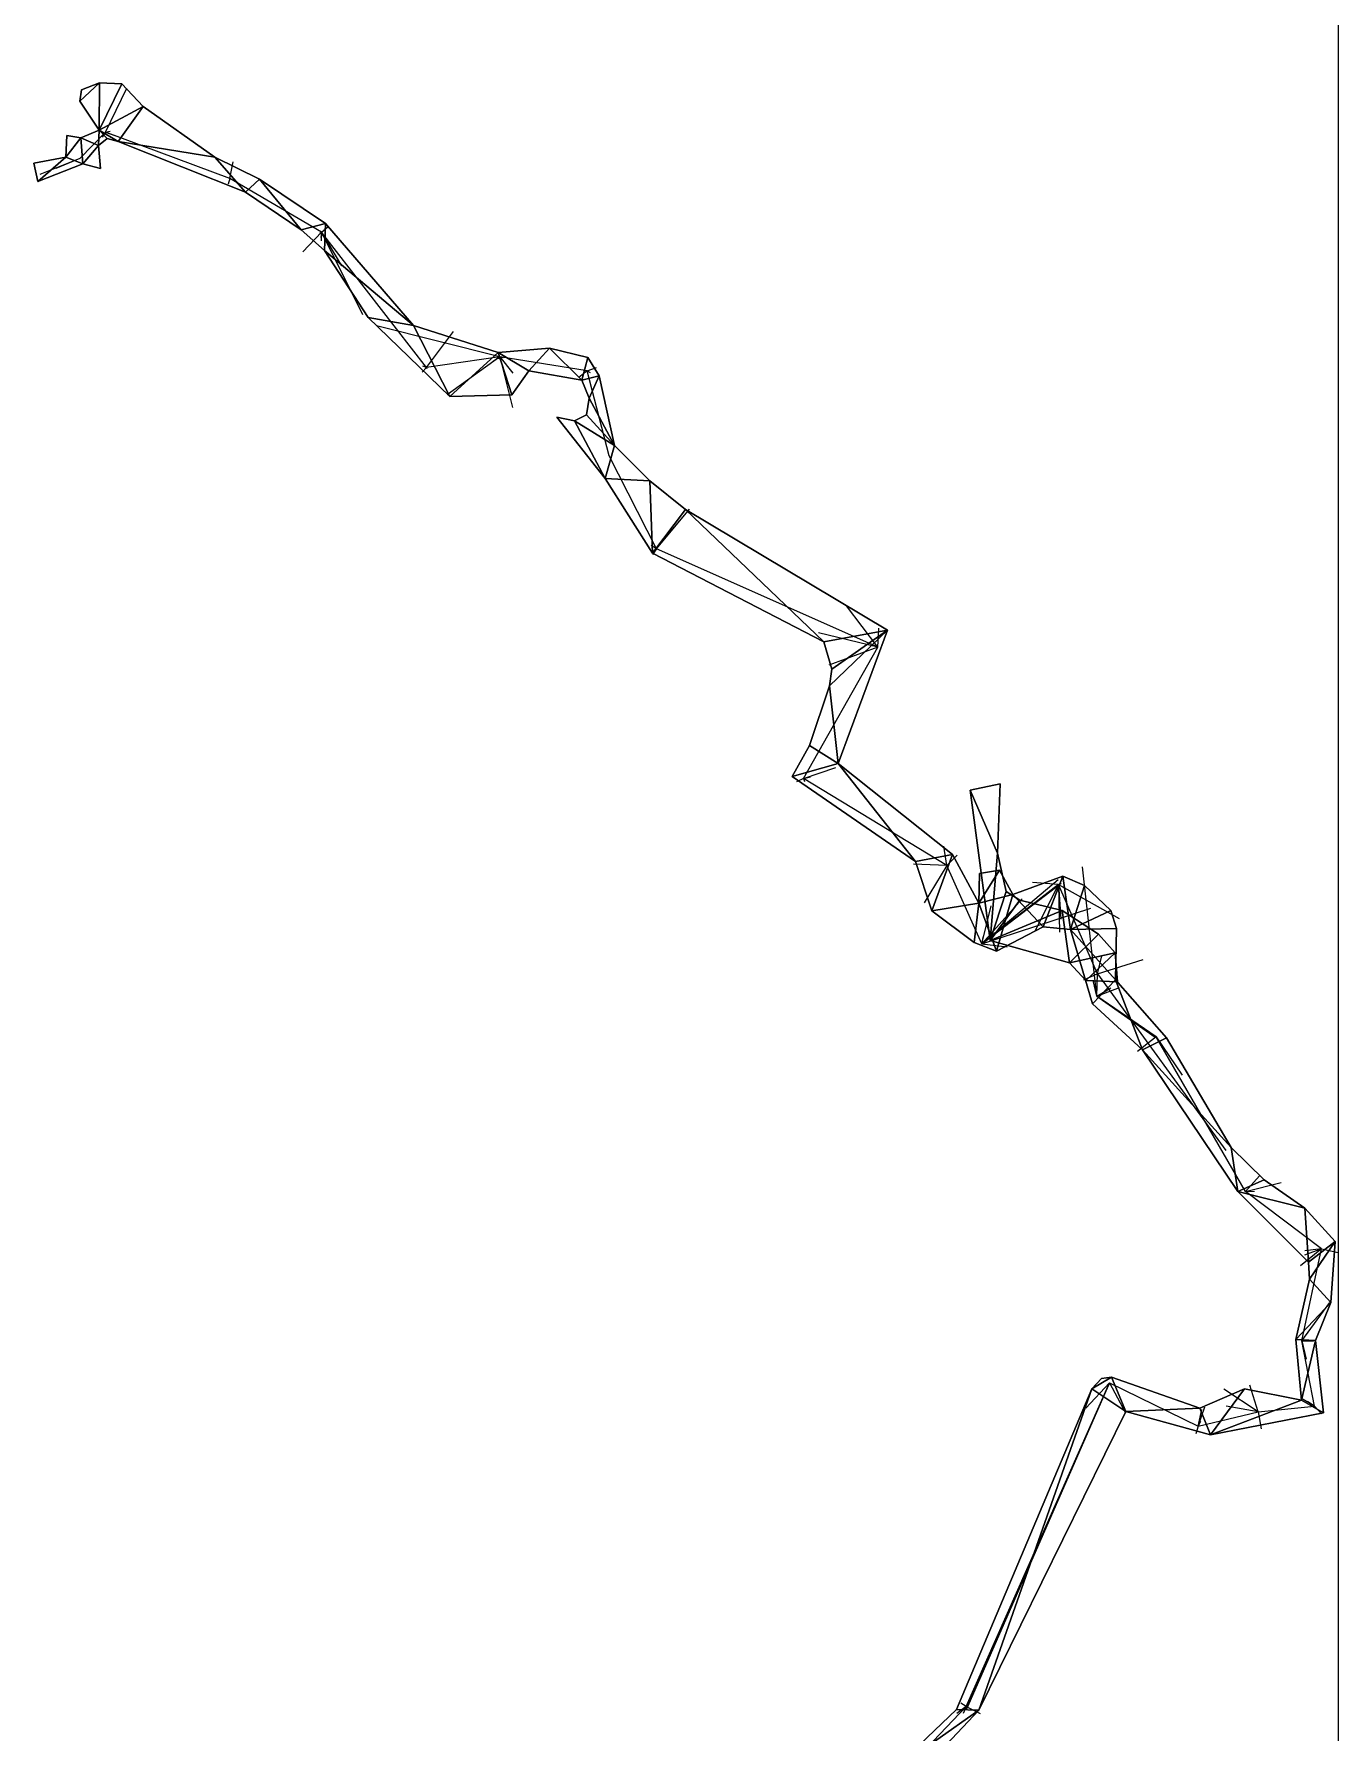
# Model space of a CAD drawing. Extents: x 271818 to 271947, y 5067178 to 5068401.
# Drawn here: x 271913.31 to 271947.29, y 5068311.54 to 5068355.76 of the extents above; entities that cross this region are included whole.
import ezdxf

# ---------------------------------------------------------------- set-up
doc = ezdxf.new("R2010")
doc.units = 0
for name, color, linetype in [('BBOX', 1, 'CONTINUOUS'), ('CENTERLINE', 4, 'CONTINUOUS'), ('WALLS', 7, 'CONTINUOUS')]:
    doc.layers.add(name, color=color, linetype=linetype)

msp = doc.modelspace()

# ---------------------------------------------------------------- linework, layer by layer
at = {"layer": 'BBOX'}
for p, q in [((271947.295, 5068401.154, 1036), (271947.295, 5067178.317, 1036)), ((271947.295, 5068401.154, 752.271), (271947.295, 5067178.317, 752.271))]:
    msp.add_line(p, q, dxfattribs=at)
at = {"layer": 'CENTERLINE'}
for p, q in [((271915.178, 5068353.204, 991.362), (271914.509, 5068352.518, 990.575)), ((271918.417, 5068352.002, 990.87), (271915.178, 5068353.204, 991.362)), ((271914.509, 5068352.518, 990.575), (271913.464, 5068352.101, 990.473)), ((271920.802, 5068350.599, 991.464), (271918.417, 5068352.002, 990.87)), ((271923.538, 5068347.077, 991.042), (271920.802, 5068350.599, 991.464)), ((271925.452, 5068347.354, 990.666), (271923.538, 5068347.077, 991.042)), ((271927.725, 5068346.992, 989.856), (271925.452, 5068347.354, 990.666)), ((271928.3, 5068344.775, 989.88), (271927.725, 5068346.992, 989.856)), ((271929.538, 5068342.35, 990.262), (271928.3, 5068344.775, 989.88)), ((271935.3, 5068339.789, 990.692), (271929.538, 5068342.35, 990.262)), ((271933.363, 5068336.373, 990.541), (271935.3, 5068339.789, 990.692)), ((271937.105, 5068334.111, 990.924), (271933.363, 5068336.373, 990.541)), ((271938.014, 5068332.065, 990.489), (271937.105, 5068334.111, 990.924)), ((271940.009, 5068333.61, 990.674), (271938.014, 5068332.065, 990.489)), ((271941.027, 5068331.284, 990.59), (271940.009, 5068333.61, 990.674)), ((271941.006, 5068330.706, 983.975), (271941.027, 5068331.284, 990.59)), ((271942.552, 5068329.649, 984.401), (271941.006, 5068330.706, 983.975)), ((271944.883, 5068325.617, 984.254), (271942.552, 5068329.649, 984.401)), ((271946.865, 5068324.12, 984.076), (271944.883, 5068325.617, 984.254)), ((271946.354, 5068321.726, 984.166), (271946.865, 5068324.12, 984.076)), ((271946.68, 5068320.024, 983.518), (271946.354, 5068321.726, 984.166)), ((271937.607, 5068312.201, 985.175), (271941.337, 5068320.633, 981.709)), ((271941.337, 5068320.633, 981.709), (271943.651, 5068319.507, 980.685)), ((271945.21, 5068319.876, 984.317), (271946.68, 5068320.024, 983.518)), ((271943.651, 5068319.507, 980.685), (271945.21, 5068319.876, 984.317)), ((271935.333, 5068309.834, 986.06), (271937.607, 5068312.201, 985.175))]:
    msp.add_line(p, q, dxfattribs=at)
at = {"layer": 'SPLAY_SHOTS'}
for p, q in [((271915.178, 5068353.204, 991.362), (271915.737, 5068354.353, 991.429)), ((271915.178, 5068353.204, 991.362), (271915.087, 5068353.072, 991.365)), ((271915.178, 5068353.204, 991.362), (271915.3, 5068353.232, 992.535)), ((271915.178, 5068353.204, 991.362), (271915.418, 5068353.117, 990.615)), ((271914.509, 5068352.518, 990.575), (271913.881, 5068352.263, 990.52)), ((271918.417, 5068352.002, 990.87), (271918.506, 5068352.431, 990.913)), ((271918.417, 5068352.002, 990.87), (271918.377, 5068351.847, 990.862)), ((271918.417, 5068352.002, 990.87), (271918.408, 5068352.028, 990.582)), ((271918.417, 5068352.002, 990.87), (271918.421, 5068351.981, 991.009)), ((271920.802, 5068350.599, 991.464), (271920.318, 5068350.085, 991.394)), ((271920.802, 5068350.599, 991.464), (271920.761, 5068350.568, 991.667)), ((271920.802, 5068350.599, 991.464), (271920.787, 5068350.461, 991.089)), ((271920.802, 5068350.599, 991.464), (271920.794, 5068350.372, 992.199)), ((271920.802, 5068350.599, 991.464), (271920.967, 5068350.744, 991.481)), ((271920.802, 5068350.599, 991.464), (271921.872, 5068348.458, 992.554)), ((271920.802, 5068350.599, 991.464), (271921.328, 5068349.728, 992.525)), ((271925.452, 5068347.354, 990.666), (271922.239, 5068348.159, 991.096)), ((271923.538, 5068347.077, 991.042), (271924.243, 5068348.011, 991.062)), ((271925.452, 5068347.354, 990.666), (271924.083, 5068346.365, 990.707)), ((271925.452, 5068347.354, 990.666), (271925.278, 5068347.236, 990.019)), ((271925.452, 5068347.354, 990.666), (271925.418, 5068347.292, 990.468)), ((271925.452, 5068347.354, 990.666), (271925.442, 5068347.382, 991.115)), ((271925.452, 5068347.354, 990.666), (271925.537, 5068347.337, 990.943)), ((271925.452, 5068347.354, 990.666), (271925.788, 5068346.929, 990.489)), ((271925.452, 5068347.354, 990.666), (271925.78, 5068346.034, 990.382)), ((271923.538, 5068347.077, 991.042), (271923.426, 5068346.954, 991.109)), ((271923.538, 5068347.077, 991.042), (271923.447, 5068347.114, 990.228)), ((271923.538, 5068347.077, 991.042), (271923.553, 5068347.054, 991.28)), ((271927.725, 5068346.992, 989.856), (271927.511, 5068346.812, 989.867)), ((271927.725, 5068346.992, 989.856), (271927.971, 5068347.078, 989.927)), ((271927.725, 5068346.992, 989.856), (271927.809, 5068346.945, 990.275)), ((271929.538, 5068342.35, 990.262), (271930.394, 5068343.389, 990.456)), ((271929.538, 5068342.35, 990.262), (271929.619, 5068342.468, 991.212)), ((271929.538, 5068342.35, 990.262), (271929.397, 5068342.438, 989.531)), ((271929.538, 5068342.35, 990.262), (271929.428, 5068342.208, 990.277)), ((271935.3, 5068339.789, 990.692), (271934.484, 5068340.871, 990.813)), ((271935.3, 5068339.789, 990.692), (271935.333, 5068340.292, 990.772)), ((271935.3, 5068339.789, 990.692), (271933.757, 5068340.17, 990.717)), ((271935.3, 5068339.789, 990.692), (271934.023, 5068339.324, 990.732)), ((271933.363, 5068336.373, 990.541), (271933.187, 5068336.288, 990.582)), ((271933.363, 5068336.373, 990.541), (271934.205, 5068336.659, 990.51)), ((271933.363, 5068336.373, 990.541), (271933.546, 5068336.418, 989.235)), ((271933.363, 5068336.373, 990.541), (271933.389, 5068336.293, 990.993)), ((271937.105, 5068334.111, 990.924), (271937.026, 5068334.612, 990.97)), ((271937.105, 5068334.111, 990.924), (271936.231, 5068334.139, 991.022)), ((271937.105, 5068334.111, 990.924), (271936.507, 5068333.133, 990.824)), ((271937.105, 5068334.111, 990.924), (271937.088, 5068334.077, 991.191)), ((271937.105, 5068334.111, 990.924), (271937.371, 5068334.373, 989.741)), ((271941.006, 5068330.706, 983.975), (271940.638, 5068334.069, 984.307)), ((271938.014, 5068332.065, 990.489), (271939.999, 5068333.745, 990.27)), ((271938.014, 5068332.065, 990.489), (271940.082, 5068333.643, 990.698)), ((271940.009, 5068333.61, 990.674), (271939.333, 5068333.662, 990.732)), ((271938.014, 5068332.065, 990.489), (271940.019, 5068333.612, 990.684)), ((271938.014, 5068332.065, 990.489), (271940.014, 5068333.602, 990.683)), ((271938.014, 5068332.065, 990.489), (271939.063, 5068333.237, 990.343)), ((271940.009, 5068333.61, 990.674), (271939.396, 5068332.395, 990.904)), ((271940.009, 5068333.61, 990.674), (271940.073, 5068332.706, 979.411)), ((271940.009, 5068333.61, 990.674), (271940.051, 5068333.57, 991.362)), ((271940.009, 5068333.61, 990.674), (271941.587, 5068332.729, 990.583)), ((271940.009, 5068333.61, 990.674), (271940.034, 5068332.367, 990.539)), ((271938.014, 5068332.065, 990.489), (271938.252, 5068333.056, 990.539)), ((271938.014, 5068332.065, 990.489), (271940.853, 5068332.996, 990.053)), ((271938.014, 5068332.065, 990.489), (271938.059, 5068332.264, 989.705)), ((271938.014, 5068332.065, 990.489), (271938.066, 5068332.057, 990.835)), ((271938.014, 5068332.065, 990.489), (271938.674, 5068331.988, 990.347)), ((271941.027, 5068331.284, 990.59), (271941.137, 5068331.756, 989.341)), ((271941.027, 5068331.284, 990.59), (271942.217, 5068331.66, 990.531)), ((271941.027, 5068331.284, 990.59), (271940.661, 5068331.122, 990.603)), ((271941.006, 5068330.706, 983.975), (271940.917, 5068331.116, 988.496)), ((271941.027, 5068331.284, 990.59), (271944.375, 5068326.683, 990.6)), ((271941.006, 5068330.706, 983.975), (271941.598, 5068330.931, 984.065)), ((271941.006, 5068330.706, 983.975), (271941.378, 5068330.918, 983.027)), ((271941.006, 5068330.706, 983.975), (271942.552, 5068329.649, 984.401)), ((271941.006, 5068330.706, 983.975), (271942.53, 5068329.64, 984.453)), ((271942.552, 5068329.649, 984.401), (271942.065, 5068329.265, 984.388)), ((271942.552, 5068329.649, 984.401), (271943.235, 5068328.645, 991.741)), ((271942.552, 5068329.649, 984.401), (271942.727, 5068329.361, 982.949)), ((271944.883, 5068325.617, 984.254), (271945.25, 5068326.022, 984.419)), ((271944.883, 5068325.617, 984.254), (271945.809, 5068325.852, 991.138)), ((271944.883, 5068325.617, 984.254), (271945.119, 5068325.628, 982.996)), ((271946.865, 5068324.12, 984.076), (271946.313, 5068323.679, 989.238)), ((271946.865, 5068324.12, 984.076), (271946.421, 5068323.962, 983.083)), ((271946.865, 5068324.12, 984.076), (271946.428, 5068324.072, 984.08)), ((271946.865, 5068324.12, 984.076), (271947.295, 5068324.025, 984.073)), ((271946.354, 5068321.726, 984.166), (271947.084, 5068322.728, 989.37)), ((271946.354, 5068321.726, 984.166), (271946.465, 5068321.25, 982.844)), ((271946.354, 5068321.726, 984.166), (271946.654, 5068321.723, 984.177)), ((271941.337, 5068320.633, 981.709), (271937.586, 5068312.153, 985.176)), ((271941.337, 5068320.633, 981.709), (271937.616, 5068312.139, 985.176)), ((271941.337, 5068320.633, 981.709), (271937.817, 5068312.638, 984.958)), ((271941.337, 5068320.633, 981.709), (271937.831, 5068312.706, 984.967)), ((271941.337, 5068320.633, 981.709), (271940.724, 5068319.971, 989.054)), ((271941.337, 5068320.633, 981.709), (271941.355, 5068320.581, 980.33)), ((271941.337, 5068320.633, 981.709), (271941.757, 5068319.856, 981.817)), ((271945.21, 5068319.876, 984.317), (271944.319, 5068320.465, 980.389)), ((271945.21, 5068319.876, 984.317), (271944.999, 5068320.573, 984.367)), ((271943.651, 5068319.507, 980.685), (271943.825, 5068320.007, 980.669)), ((271943.651, 5068319.507, 980.685), (271943.748, 5068319.943, 986.628)), ((271945.21, 5068319.876, 984.317), (271944.378, 5068320.024, 988.829)), ((271946.68, 5068320.024, 983.518), (271946.321, 5068320.237, 983.466)), ((271946.68, 5068320.024, 983.518), (271946.5, 5068320.147, 982.769)), ((271946.68, 5068320.024, 983.518), (271946.589, 5068320.08, 985.165)), ((271946.68, 5068320.024, 983.518), (271946.863, 5068319.828, 983.544)), ((271943.651, 5068319.507, 980.685), (271943.592, 5068319.306, 980.707)), ((271943.651, 5068319.507, 980.685), (271943.721, 5068319.632, 980.164)), ((271945.21, 5068319.876, 984.317), (271945.294, 5068319.436, 984.539)), ((271937.607, 5068312.201, 985.175), (271937.357, 5068312.018, 988.791)), ((271937.607, 5068312.201, 985.175), (271937.462, 5068312.289, 985.177)), ((271937.607, 5068312.201, 985.175), (271937.529, 5068312.024, 983.687)), ((271937.607, 5068312.201, 985.175), (271937.971, 5068312.021, 985.235))]:
    msp.add_line(p, q, dxfattribs=at)
at = {"layer": 'WALLS'}
for points in [[(271915.012, 5068353.26, 990.811), (271915.022, 5068354.493, 990.509), (271914.506, 5068354.011, 990.507)], [(271914.506, 5068354.011, 991.424), (271915.022, 5068354.493, 991.454), (271915.012, 5068353.26, 991.683)], [(271914.506, 5068354.011, 990.507), (271915.022, 5068354.493, 990.509), (271914.548, 5068354.306, 990.482)], [(271914.548, 5068354.306, 991.401), (271915.022, 5068354.493, 991.454), (271914.506, 5068354.011, 991.424)], [(271915.022, 5068354.493, 991.454), (271915.022, 5068354.493, 990.509), (271914.548, 5068354.306, 991.401)], [(271914.548, 5068354.306, 991.401), (271915.022, 5068354.493, 990.509), (271914.548, 5068354.306, 990.482)], [(271915.012, 5068353.26, 990.811), (271915.604, 5068354.463, 990.522), (271915.022, 5068354.493, 990.509)], [(271915.022, 5068354.493, 991.454), (271915.604, 5068354.463, 991.577), (271915.012, 5068353.26, 991.683)], [(271915.604, 5068354.463, 990.522), (271915.012, 5068353.26, 990.811), (271916.157, 5068353.871, 990.551)], [(271916.157, 5068353.871, 991.495), (271915.012, 5068353.26, 991.683), (271915.604, 5068354.463, 991.577)], [(271915.604, 5068354.463, 991.577), (271915.604, 5068354.463, 990.522), (271915.022, 5068354.493, 991.454)], [(271915.022, 5068354.493, 991.454), (271915.604, 5068354.463, 990.522), (271915.022, 5068354.493, 990.509)], [(271916.157, 5068353.871, 991.495), (271916.157, 5068353.871, 990.551), (271915.604, 5068354.463, 991.577)], [(271915.604, 5068354.463, 991.577), (271916.157, 5068353.871, 990.551), (271915.604, 5068354.463, 990.522)], [(271914.548, 5068354.306, 991.401), (271914.548, 5068354.306, 990.482), (271914.506, 5068354.011, 991.424)], [(271914.506, 5068354.011, 991.424), (271914.548, 5068354.306, 990.482), (271914.506, 5068354.011, 990.507)], [(271914.506, 5068354.011, 991.424), (271914.506, 5068354.011, 990.507), (271915.012, 5068353.26, 991.683)], [(271915.012, 5068353.26, 991.683), (271914.506, 5068354.011, 990.507), (271915.012, 5068353.26, 990.811)], [(271915.504, 5068352.959, 990.726), (271916.157, 5068353.871, 990.551), (271915.012, 5068353.26, 990.811)], [(271915.012, 5068353.26, 991.683), (271916.157, 5068353.871, 991.495), (271915.504, 5068352.959, 991.557)], [(271916.157, 5068353.871, 990.551), (271915.504, 5068352.959, 990.726), (271918.027, 5068352.552, 990.395)], [(271918.027, 5068352.552, 991.209), (271915.504, 5068352.959, 991.557), (271916.157, 5068353.871, 991.495)], [(271918.027, 5068352.552, 991.209), (271918.027, 5068352.552, 990.395), (271916.157, 5068353.871, 991.495)], [(271916.157, 5068353.871, 991.495), (271918.027, 5068352.552, 990.395), (271916.157, 5068353.871, 990.551)], [(271914.169, 5068353.114, 991.201), (271914.169, 5068353.114, 990.32), (271914.143, 5068352.554, 990.881)], [(271914.143, 5068352.554, 990.881), (271914.169, 5068353.114, 990.32), (271914.143, 5068352.554, 990.207)], [(271914.169, 5068353.114, 990.32), (271914.143, 5068352.554, 990.207), (271914.536, 5068353.054, 990.409)], [(271914.536, 5068353.054, 991.305), (271914.143, 5068352.554, 990.881), (271914.169, 5068353.114, 991.201)], [(271914.536, 5068353.054, 991.305), (271914.536, 5068353.054, 990.409), (271914.169, 5068353.114, 991.201)], [(271914.169, 5068353.114, 991.201), (271914.536, 5068353.054, 990.409), (271914.169, 5068353.114, 990.32)], [(271915.012, 5068353.26, 991.683), (271915.012, 5068353.26, 990.811), (271914.536, 5068353.054, 991.305)], [(271914.536, 5068353.054, 991.305), (271915.012, 5068353.26, 990.811), (271914.536, 5068353.054, 990.409)], [(271914.536, 5068353.054, 990.409), (271914.998, 5068352.86, 990.618), (271915.012, 5068353.26, 990.811)], [(271915.012, 5068353.26, 991.683), (271914.998, 5068352.86, 991.432), (271914.536, 5068353.054, 991.305)], [(271915.012, 5068353.26, 990.811), (271914.998, 5068352.86, 990.618), (271915.219, 5068353.036, 990.81)], [(271915.219, 5068353.036, 991.657), (271914.998, 5068352.86, 991.432), (271915.012, 5068353.26, 991.683)], [(271915.504, 5068352.959, 990.726), (271915.012, 5068353.26, 990.811), (271915.219, 5068353.036, 990.81)], [(271915.219, 5068353.036, 991.657), (271915.012, 5068353.26, 991.683), (271915.504, 5068352.959, 991.557)], [(271914.536, 5068353.054, 990.409), (271914.143, 5068352.554, 990.207), (271914.587, 5068352.379, 990.199)], [(271914.587, 5068352.379, 990.965), (271914.143, 5068352.554, 990.881), (271914.536, 5068353.054, 991.305)], [(271914.536, 5068353.054, 990.409), (271914.587, 5068352.379, 990.199), (271914.998, 5068352.86, 990.618)], [(271914.998, 5068352.86, 991.432), (271914.587, 5068352.379, 990.965), (271914.536, 5068353.054, 991.305)], [(271914.998, 5068352.86, 990.618), (271914.587, 5068352.379, 990.199), (271915.051, 5068352.257, 990.333)], [(271915.051, 5068352.257, 991.25), (271914.587, 5068352.379, 990.965), (271914.998, 5068352.86, 991.432)], [(271914.998, 5068352.86, 991.432), (271914.998, 5068352.86, 990.618), (271915.219, 5068353.036, 991.657)], [(271915.219, 5068353.036, 991.657), (271914.998, 5068352.86, 990.618), (271915.219, 5068353.036, 990.81)], [(271915.051, 5068352.257, 991.25), (271915.051, 5068352.257, 990.333), (271914.998, 5068352.86, 991.432)], [(271914.998, 5068352.86, 991.432), (271915.051, 5068352.257, 990.333), (271914.998, 5068352.86, 990.618)], [(271915.219, 5068353.036, 991.657), (271915.219, 5068353.036, 990.81), (271915.504, 5068352.959, 991.557)], [(271915.504, 5068352.959, 991.557), (271915.219, 5068353.036, 990.81), (271915.504, 5068352.959, 990.726)], [(271915.504, 5068352.959, 991.557), (271915.504, 5068352.959, 990.726), (271918.825, 5068351.643, 991.259)], [(271918.825, 5068351.643, 991.259), (271915.504, 5068352.959, 990.726), (271918.825, 5068351.643, 990.406)], [(271918.825, 5068351.643, 990.406), (271918.027, 5068352.552, 990.395), (271915.504, 5068352.959, 990.726)], [(271915.504, 5068352.959, 991.557), (271918.027, 5068352.552, 991.209), (271918.825, 5068351.643, 991.259)], [(271914.143, 5068352.554, 990.881), (271914.143, 5068352.554, 990.207), (271913.313, 5068352.401, 990.924)], [(271913.313, 5068352.401, 990.924), (271914.143, 5068352.554, 990.207), (271913.313, 5068352.401, 990.069)], [(271914.143, 5068352.554, 990.207), (271913.313, 5068352.401, 990.069), (271913.411, 5068351.92, 990.049)], [(271913.411, 5068351.92, 990.874), (271913.313, 5068352.401, 990.924), (271914.143, 5068352.554, 990.881)], [(271913.313, 5068352.401, 990.924), (271913.313, 5068352.401, 990.069), (271913.411, 5068351.92, 990.874)], [(271913.411, 5068351.92, 990.874), (271913.313, 5068352.401, 990.069), (271913.411, 5068351.92, 990.049)], [(271914.587, 5068352.379, 990.199), (271914.143, 5068352.554, 990.207), (271913.411, 5068351.92, 990.049)], [(271913.411, 5068351.92, 990.874), (271914.143, 5068352.554, 990.881), (271914.587, 5068352.379, 990.965)], [(271913.411, 5068351.92, 990.874), (271913.411, 5068351.92, 990.049), (271914.587, 5068352.379, 990.965)], [(271914.587, 5068352.379, 990.965), (271913.411, 5068351.92, 990.049), (271914.587, 5068352.379, 990.199)], [(271914.587, 5068352.379, 990.965), (271914.587, 5068352.379, 990.199), (271915.051, 5068352.257, 991.25)], [(271915.051, 5068352.257, 991.25), (271914.587, 5068352.379, 990.199), (271915.051, 5068352.257, 990.333)], [(271919.193, 5068351.978, 991.284), (271919.193, 5068351.978, 990.414), (271918.027, 5068352.552, 991.209)], [(271918.027, 5068352.552, 991.209), (271919.193, 5068351.978, 990.414), (271918.027, 5068352.552, 990.395)], [(271918.027, 5068352.552, 990.395), (271918.825, 5068351.643, 990.406), (271919.193, 5068351.978, 990.414)], [(271919.193, 5068351.978, 991.284), (271918.825, 5068351.643, 991.259), (271918.027, 5068352.552, 991.209)], [(271919.193, 5068351.978, 990.414), (271918.825, 5068351.643, 990.406), (271920.279, 5068350.664, 990.809)], [(271920.279, 5068350.664, 991.772), (271918.825, 5068351.643, 991.259), (271919.193, 5068351.978, 991.284)], [(271920.908, 5068350.829, 991.838), (271920.908, 5068350.829, 990.865), (271919.193, 5068351.978, 991.284)], [(271919.193, 5068351.978, 991.284), (271920.908, 5068350.829, 990.865), (271919.193, 5068351.978, 990.414)], [(271919.193, 5068351.978, 990.414), (271920.279, 5068350.664, 990.809), (271920.908, 5068350.829, 990.865)], [(271920.908, 5068350.829, 991.838), (271920.279, 5068350.664, 991.772), (271919.193, 5068351.978, 991.284)], [(271918.825, 5068351.643, 991.259), (271918.825, 5068351.643, 990.406), (271920.279, 5068350.664, 991.772)], [(271920.279, 5068350.664, 991.772), (271918.825, 5068351.643, 990.406), (271920.279, 5068350.664, 990.809)], [(271920.279, 5068350.664, 990.809), (271920.887, 5068350.124, 990.824), (271920.908, 5068350.829, 990.865)], [(271920.908, 5068350.829, 991.838), (271920.887, 5068350.124, 991.989), (271920.279, 5068350.664, 991.772)], [(271920.279, 5068350.664, 991.772), (271920.279, 5068350.664, 990.809), (271920.887, 5068350.124, 991.989)], [(271920.887, 5068350.124, 991.989), (271920.279, 5068350.664, 990.809), (271920.887, 5068350.124, 990.824)], [(271923.203, 5068348.172, 990.307), (271920.908, 5068350.829, 990.865), (271920.887, 5068350.124, 990.824)], [(271920.887, 5068350.124, 991.989), (271920.908, 5068350.829, 991.838), (271923.203, 5068348.172, 991.3)], [(271923.203, 5068348.172, 991.3), (271923.203, 5068348.172, 990.307), (271920.908, 5068350.829, 991.838)], [(271920.908, 5068350.829, 991.838), (271923.203, 5068348.172, 990.307), (271920.908, 5068350.829, 990.865)], [(271920.887, 5068350.124, 991.989), (271920.887, 5068350.124, 990.824), (271922.026, 5068348.38, 991.707)], [(271922.026, 5068348.38, 991.707), (271920.887, 5068350.124, 990.824), (271922.026, 5068348.38, 990.302)], [(271923.203, 5068348.172, 990.307), (271920.887, 5068350.124, 990.824), (271922.026, 5068348.38, 990.302)], [(271922.026, 5068348.38, 991.707), (271920.887, 5068350.124, 991.989), (271923.203, 5068348.172, 991.3)], [(271922.026, 5068348.38, 991.707), (271922.026, 5068348.38, 990.302), (271924.146, 5068346.321, 991.174)], [(271924.146, 5068346.321, 991.174), (271922.026, 5068348.38, 990.302), (271924.146, 5068346.321, 990.161)], [(271923.203, 5068348.172, 990.307), (271922.026, 5068348.38, 990.302), (271924.146, 5068346.321, 990.161)], [(271924.146, 5068346.321, 991.174), (271922.026, 5068348.38, 991.707), (271923.203, 5068348.172, 991.3)], [(271925.408, 5068347.468, 990.987), (271925.408, 5068347.468, 990.166), (271923.203, 5068348.172, 991.3)], [(271923.203, 5068348.172, 991.3), (271925.408, 5068347.468, 990.166), (271923.203, 5068348.172, 990.307)], [(271923.203, 5068348.172, 990.307), (271924.146, 5068346.321, 990.161), (271925.408, 5068347.468, 990.166)], [(271925.408, 5068347.468, 990.987), (271924.146, 5068346.321, 991.174), (271923.203, 5068348.172, 991.3)], [(271925.408, 5068347.468, 990.166), (271924.146, 5068346.321, 990.161), (271925.763, 5068346.364, 989.952)], [(271925.763, 5068346.364, 990.854), (271924.146, 5068346.321, 991.174), (271925.408, 5068347.468, 990.987)], [(271926.748, 5068347.576, 990.636), (271926.748, 5068347.576, 989.732), (271925.408, 5068347.468, 990.987)], [(271925.408, 5068347.468, 990.987), (271926.748, 5068347.576, 989.732), (271925.408, 5068347.468, 990.166)], [(271925.408, 5068347.468, 990.166), (271926.206, 5068346.992, 989.945), (271926.748, 5068347.576, 989.732)], [(271926.748, 5068347.576, 990.636), (271926.206, 5068346.992, 990.807), (271925.408, 5068347.468, 990.987)], [(271925.408, 5068347.468, 990.166), (271925.763, 5068346.364, 989.952), (271926.206, 5068346.992, 989.945)], [(271926.206, 5068346.992, 990.807), (271925.763, 5068346.364, 990.854), (271925.408, 5068347.468, 990.987)], [(271926.748, 5068347.576, 989.732), (271926.206, 5068346.992, 989.945), (271927.592, 5068346.743, 989.432)], [(271927.592, 5068346.743, 990.204), (271926.206, 5068346.992, 990.807), (271926.748, 5068347.576, 990.636)], [(271927.743, 5068347.335, 990.267), (271927.743, 5068347.335, 989.438), (271926.748, 5068347.576, 990.636)], [(271926.748, 5068347.576, 990.636), (271927.743, 5068347.335, 989.438), (271926.748, 5068347.576, 989.732)], [(271926.748, 5068347.576, 989.732), (271927.592, 5068346.743, 989.432), (271927.743, 5068347.335, 989.438)], [(271927.743, 5068347.335, 990.267), (271927.592, 5068346.743, 990.204), (271926.748, 5068347.576, 990.636)], [(271927.743, 5068347.335, 989.438), (271927.592, 5068346.743, 989.432), (271928.043, 5068346.858, 989.431)], [(271928.043, 5068346.858, 990.259), (271927.592, 5068346.743, 990.204), (271927.743, 5068347.335, 990.267)], [(271928.043, 5068346.858, 990.259), (271928.043, 5068346.858, 989.431), (271927.743, 5068347.335, 990.267)], [(271927.743, 5068347.335, 990.267), (271928.043, 5068346.858, 989.431), (271927.743, 5068347.335, 989.438)], [(271925.763, 5068346.364, 990.854), (271925.763, 5068346.364, 989.952), (271926.206, 5068346.992, 990.807)], [(271926.206, 5068346.992, 990.807), (271925.763, 5068346.364, 989.952), (271926.206, 5068346.992, 989.945)], [(271926.206, 5068346.992, 990.807), (271926.206, 5068346.992, 989.945), (271927.592, 5068346.743, 990.204)], [(271927.592, 5068346.743, 990.204), (271926.206, 5068346.992, 989.945), (271927.592, 5068346.743, 989.432)], [(271927.592, 5068346.743, 989.432), (271927.781, 5068346.279, 989.448), (271928.043, 5068346.858, 989.431)], [(271928.043, 5068346.858, 990.259), (271927.781, 5068346.279, 990.32), (271927.592, 5068346.743, 990.204)], [(271927.592, 5068346.743, 990.204), (271927.592, 5068346.743, 989.432), (271927.781, 5068346.279, 990.32)], [(271927.781, 5068346.279, 990.32), (271927.592, 5068346.743, 989.432), (271927.781, 5068346.279, 989.448)], [(271928.043, 5068346.858, 989.431), (271927.781, 5068346.279, 989.448), (271928.442, 5068345.042, 989.275)], [(271928.442, 5068345.042, 990.846), (271927.781, 5068346.279, 990.32), (271928.043, 5068346.858, 990.259)], [(271928.442, 5068345.042, 990.846), (271928.442, 5068345.042, 989.275), (271928.043, 5068346.858, 990.259)], [(271928.043, 5068346.858, 990.259), (271928.442, 5068345.042, 989.275), (271928.043, 5068346.858, 989.431)], [(271924.146, 5068346.321, 991.174), (271924.146, 5068346.321, 990.161), (271925.763, 5068346.364, 990.854)], [(271925.763, 5068346.364, 990.854), (271924.146, 5068346.321, 990.161), (271925.763, 5068346.364, 989.952)], [(271927.781, 5068346.279, 990.32), (271927.781, 5068346.279, 989.448), (271927.713, 5068345.843, 990.535)], [(271927.713, 5068345.843, 990.535), (271927.781, 5068346.279, 989.448), (271927.713, 5068345.843, 989.439)], [(271927.781, 5068346.279, 989.448), (271927.713, 5068345.843, 989.439), (271928.442, 5068345.042, 989.275)], [(271928.442, 5068345.042, 990.846), (271927.713, 5068345.843, 990.535), (271927.781, 5068346.279, 990.32)], [(271927.402, 5068345.686, 990.635), (271927.402, 5068345.686, 989.462), (271926.939, 5068345.782, 990.671)], [(271926.939, 5068345.782, 990.671), (271927.402, 5068345.686, 989.462), (271926.939, 5068345.782, 989.556)], [(271926.939, 5068345.782, 990.671), (271926.939, 5068345.782, 989.556), (271928.202, 5068344.182, 990.877)], [(271928.202, 5068344.182, 990.877), (271926.939, 5068345.782, 989.556), (271928.202, 5068344.182, 989.309)], [(271927.402, 5068345.686, 989.462), (271926.939, 5068345.782, 989.556), (271928.202, 5068344.182, 989.309)], [(271928.202, 5068344.182, 990.877), (271926.939, 5068345.782, 990.671), (271927.402, 5068345.686, 990.635)], [(271927.713, 5068345.843, 990.535), (271927.713, 5068345.843, 989.439), (271927.402, 5068345.686, 990.635)], [(271927.402, 5068345.686, 990.635), (271927.713, 5068345.843, 989.439), (271927.402, 5068345.686, 989.462)], [(271927.713, 5068345.843, 989.439), (271927.402, 5068345.686, 989.462), (271928.442, 5068345.042, 989.275)], [(271928.442, 5068345.042, 990.846), (271927.402, 5068345.686, 990.635), (271927.713, 5068345.843, 990.535)], [(271927.402, 5068345.686, 989.462), (271928.202, 5068344.182, 989.309), (271928.442, 5068345.042, 989.275)], [(271928.442, 5068345.042, 990.846), (271928.202, 5068344.182, 990.877), (271927.402, 5068345.686, 990.635)], [(271928.442, 5068345.042, 989.275), (271928.202, 5068344.182, 989.309), (271929.363, 5068344.124, 989.395)], [(271929.363, 5068344.124, 990.833), (271928.202, 5068344.182, 990.877), (271928.442, 5068345.042, 990.846)], [(271929.363, 5068344.124, 990.833), (271929.363, 5068344.124, 989.395), (271928.442, 5068345.042, 990.846)], [(271928.442, 5068345.042, 990.846), (271929.363, 5068344.124, 989.395), (271928.442, 5068345.042, 989.275)], [(271928.202, 5068344.182, 990.877), (271928.202, 5068344.182, 989.309), (271929.428, 5068342.238, 990.918)], [(271929.428, 5068342.238, 990.918), (271928.202, 5068344.182, 989.309), (271929.428, 5068342.238, 989.641)], [(271929.363, 5068344.124, 989.395), (271928.202, 5068344.182, 989.309), (271929.428, 5068342.238, 989.641)], [(271929.428, 5068342.238, 990.918), (271928.202, 5068344.182, 990.877), (271929.363, 5068344.124, 990.833)], [(271930.29, 5068343.379, 991.055), (271930.29, 5068343.379, 989.511), (271929.363, 5068344.124, 990.833)], [(271929.363, 5068344.124, 990.833), (271930.29, 5068343.379, 989.511), (271929.363, 5068344.124, 989.395)], [(271929.363, 5068344.124, 989.395), (271929.428, 5068342.238, 989.641), (271930.29, 5068343.379, 989.511)], [(271930.29, 5068343.379, 991.055), (271929.428, 5068342.238, 990.918), (271929.363, 5068344.124, 990.833)], [(271930.29, 5068343.379, 989.511), (271929.428, 5068342.238, 989.641), (271933.892, 5068339.936, 989.732)], [(271933.892, 5068339.936, 991.398), (271929.428, 5068342.238, 990.918), (271930.29, 5068343.379, 991.055)], [(271935.557, 5068340.234, 991.546), (271935.557, 5068340.234, 990.009), (271930.29, 5068343.379, 991.055)], [(271930.29, 5068343.379, 991.055), (271935.557, 5068340.234, 990.009), (271930.29, 5068343.379, 989.511)], [(271930.29, 5068343.379, 989.511), (271933.892, 5068339.936, 989.732), (271935.557, 5068340.234, 990.009)], [(271935.557, 5068340.234, 991.546), (271933.892, 5068339.936, 991.398), (271930.29, 5068343.379, 991.055)], [(271929.428, 5068342.238, 990.918), (271929.428, 5068342.238, 989.641), (271933.892, 5068339.936, 991.398)], [(271933.892, 5068339.936, 991.398), (271929.428, 5068342.238, 989.641), (271933.892, 5068339.936, 989.732)], [(271933.892, 5068339.936, 989.732), (271934.106, 5068339.223, 989.755), (271935.557, 5068340.234, 990.009)], [(271935.557, 5068340.234, 991.546), (271934.106, 5068339.223, 991.422), (271933.892, 5068339.936, 991.398)], [(271933.892, 5068339.936, 991.398), (271933.892, 5068339.936, 989.732), (271934.106, 5068339.223, 991.422)], [(271934.106, 5068339.223, 991.422), (271933.892, 5068339.936, 989.732), (271934.106, 5068339.223, 989.755)], [(271935.557, 5068340.234, 990.009), (271934.106, 5068339.223, 989.755), (271934.047, 5068338.782, 989.676)], [(271934.047, 5068338.782, 991.17), (271934.106, 5068339.223, 991.422), (271935.557, 5068340.234, 991.546)], [(271935.557, 5068340.234, 990.009), (271934.047, 5068338.782, 989.676), (271934.267, 5068336.76, 989.727)], [(271934.267, 5068336.76, 990.976), (271934.047, 5068338.782, 991.17), (271935.557, 5068340.234, 991.546)], [(271934.267, 5068336.76, 990.976), (271934.267, 5068336.76, 989.727), (271935.557, 5068340.234, 991.546)], [(271935.557, 5068340.234, 991.546), (271934.267, 5068336.76, 989.727), (271935.557, 5068340.234, 990.009)], [(271934.106, 5068339.223, 991.422), (271934.106, 5068339.223, 989.755), (271934.047, 5068338.782, 991.17)], [(271934.047, 5068338.782, 991.17), (271934.106, 5068339.223, 989.755), (271934.047, 5068338.782, 989.676)], [(271934.047, 5068338.782, 991.17), (271934.047, 5068338.782, 989.676), (271933.524, 5068337.229, 990.968)], [(271933.524, 5068337.229, 990.968), (271934.047, 5068338.782, 989.676), (271933.524, 5068337.229, 989.75)], [(271934.047, 5068338.782, 989.676), (271933.524, 5068337.229, 989.75), (271934.267, 5068336.76, 989.727)], [(271934.267, 5068336.76, 990.976), (271933.524, 5068337.229, 990.968), (271934.047, 5068338.782, 991.17)], [(271933.524, 5068337.229, 990.968), (271933.524, 5068337.229, 989.75), (271933.07, 5068336.428, 991.058)], [(271933.07, 5068336.428, 991.058), (271933.524, 5068337.229, 989.75), (271933.07, 5068336.428, 989.854)], [(271933.524, 5068337.229, 989.75), (271933.07, 5068336.428, 989.854), (271934.267, 5068336.76, 989.727)], [(271934.267, 5068336.76, 990.976), (271933.07, 5068336.428, 991.058), (271933.524, 5068337.229, 990.968)], [(271934.267, 5068336.76, 989.727), (271933.07, 5068336.428, 989.854), (271936.284, 5068334.207, 989.961)], [(271936.284, 5068334.207, 991.324), (271933.07, 5068336.428, 991.058), (271934.267, 5068336.76, 990.976)], [(271937.245, 5068334.396, 991.232), (271937.245, 5068334.396, 989.849), (271934.267, 5068336.76, 990.976)], [(271934.267, 5068336.76, 990.976), (271937.245, 5068334.396, 989.849), (271934.267, 5068336.76, 989.727)], [(271934.267, 5068336.76, 989.727), (271936.284, 5068334.207, 989.961), (271937.245, 5068334.396, 989.849)], [(271937.245, 5068334.396, 991.232), (271936.284, 5068334.207, 991.324), (271934.267, 5068336.76, 990.976)], [(271933.07, 5068336.428, 991.058), (271933.07, 5068336.428, 989.854), (271936.284, 5068334.207, 991.324)], [(271936.284, 5068334.207, 991.324), (271933.07, 5068336.428, 989.854), (271936.284, 5068334.207, 989.961)], [(271938.49, 5068336.234, 982.722), (271938.49, 5068336.234, 980.912), (271937.711, 5068336.073, 982.721)], [(271937.711, 5068336.073, 982.721), (271938.49, 5068336.234, 980.912), (271937.711, 5068336.073, 980.912)], [(271937.711, 5068336.073, 980.912), (271938.42, 5068334.427, 980.901), (271938.49, 5068336.234, 980.912)], [(271938.49, 5068336.234, 982.722), (271938.42, 5068334.427, 982.707), (271937.711, 5068336.073, 982.721)], [(271937.711, 5068336.073, 982.721), (271937.711, 5068336.073, 980.912), (271938.232, 5068332.156, 982.687)], [(271938.232, 5068332.156, 982.687), (271937.711, 5068336.073, 980.912), (271938.232, 5068332.156, 980.886)], [(271937.711, 5068336.073, 980.912), (271938.232, 5068332.156, 980.886), (271938.42, 5068334.427, 980.901)], [(271938.42, 5068334.427, 982.707), (271938.232, 5068332.156, 982.687), (271937.711, 5068336.073, 982.721)], [(271938.42, 5068334.427, 982.707), (271938.42, 5068334.427, 980.901), (271938.49, 5068336.234, 982.722)], [(271938.49, 5068336.234, 982.722), (271938.42, 5068334.427, 980.901), (271938.49, 5068336.234, 980.912)], [(271936.713, 5068332.928, 989.597), (271937.245, 5068334.396, 989.849), (271936.284, 5068334.207, 989.961)], [(271936.284, 5068334.207, 991.324), (271937.245, 5068334.396, 991.232), (271936.713, 5068332.928, 990.87)], [(271936.284, 5068334.207, 991.324), (271936.284, 5068334.207, 989.961), (271936.713, 5068332.928, 990.87)], [(271936.713, 5068332.928, 990.87), (271936.284, 5068334.207, 989.961), (271936.713, 5068332.928, 989.597)], [(271937.938, 5068333.123, 989.576), (271937.245, 5068334.396, 989.849), (271936.713, 5068332.928, 989.597)], [(271936.713, 5068332.928, 990.87), (271937.245, 5068334.396, 991.232), (271937.938, 5068333.123, 990.91)], [(271937.938, 5068333.123, 990.91), (271937.938, 5068333.123, 989.576), (271937.245, 5068334.396, 991.232)], [(271937.245, 5068334.396, 991.232), (271937.938, 5068333.123, 989.576), (271937.245, 5068334.396, 989.849)], [(271938.42, 5068334.427, 980.901), (271938.232, 5068332.156, 980.886), (271938.651, 5068333.432, 980.894)], [(271938.651, 5068333.432, 982.699), (271938.232, 5068332.156, 982.687), (271938.42, 5068334.427, 982.707)], [(271938.651, 5068333.432, 982.699), (271938.651, 5068333.432, 980.894), (271938.42, 5068334.427, 982.707)], [(271938.42, 5068334.427, 982.707), (271938.651, 5068333.432, 980.894), (271938.42, 5068334.427, 980.901)], [(271938.817, 5068333.348, 989.396), (271938.47, 5068333.982, 989.426), (271937.938, 5068333.123, 989.576)], [(271937.938, 5068333.123, 990.91), (271938.47, 5068333.982, 990.846), (271938.817, 5068333.348, 990.986)], [(271938.47, 5068333.982, 989.426), (271937.953, 5068333.901, 989.634), (271937.938, 5068333.123, 989.576)], [(271937.938, 5068333.123, 990.91), (271937.953, 5068333.901, 990.963), (271938.47, 5068333.982, 990.846)], [(271937.953, 5068333.901, 990.963), (271937.953, 5068333.901, 989.634), (271937.938, 5068333.123, 990.91)], [(271937.938, 5068333.123, 990.91), (271937.953, 5068333.901, 989.634), (271937.938, 5068333.123, 989.576)], [(271938.47, 5068333.982, 990.846), (271938.47, 5068333.982, 989.426), (271937.953, 5068333.901, 990.963)], [(271937.953, 5068333.901, 990.963), (271938.47, 5068333.982, 989.426), (271937.953, 5068333.901, 989.634)], [(271938.817, 5068333.348, 990.986), (271938.817, 5068333.348, 989.396), (271938.47, 5068333.982, 990.846)], [(271938.47, 5068333.982, 990.846), (271938.817, 5068333.348, 989.396), (271938.47, 5068333.982, 989.426)], [(271940.12, 5068333.825, 991.689), (271940.12, 5068333.825, 989.566), (271938.817, 5068333.348, 990.986)], [(271938.817, 5068333.348, 990.986), (271940.12, 5068333.825, 989.566), (271938.817, 5068333.348, 989.396)], [(271940.12, 5068333.825, 989.566), (271938.817, 5068333.348, 989.396), (271939.611, 5068332.511, 988.913)], [(271939.611, 5068332.511, 990.97), (271938.817, 5068333.348, 990.986), (271940.12, 5068333.825, 991.689)], [(271940.12, 5068333.825, 989.566), (271939.611, 5068332.511, 988.913), (271940.327, 5068332.442, 988.575)], [(271940.327, 5068332.442, 990.399), (271939.611, 5068332.511, 990.97), (271940.12, 5068333.825, 991.689)], [(271940.692, 5068333.582, 991.185), (271940.692, 5068333.582, 984.682), (271940.12, 5068333.825, 991.689)], [(271940.12, 5068333.825, 991.689), (271940.692, 5068333.582, 984.682), (271940.12, 5068333.825, 989.566)], [(271940.327, 5068332.442, 988.575), (271940.692, 5068333.582, 984.682), (271940.12, 5068333.825, 989.566)], [(271940.12, 5068333.825, 991.689), (271940.692, 5068333.582, 991.185), (271940.327, 5068332.442, 990.399)], [(271938.817, 5068333.348, 989.396), (271937.938, 5068333.123, 989.576), (271938.398, 5068331.879, 989.654)], [(271938.398, 5068331.879, 990.866), (271937.938, 5068333.123, 990.91), (271938.817, 5068333.348, 990.986)], [(271938.651, 5068333.432, 980.894), (271938.232, 5068332.156, 980.886), (271939.002, 5068333.207, 980.892)], [(271939.002, 5068333.207, 982.697), (271938.232, 5068332.156, 982.687), (271938.651, 5068333.432, 982.699)], [(271939.002, 5068333.207, 980.892), (271938.232, 5068332.156, 980.886), (271940.107, 5068332.935, 980.889)], [(271940.107, 5068332.935, 982.695), (271938.232, 5068332.156, 982.687), (271939.002, 5068333.207, 982.697)], [(271939.611, 5068332.511, 988.913), (271938.817, 5068333.348, 989.396), (271938.398, 5068331.879, 989.654)], [(271938.398, 5068331.879, 990.866), (271938.817, 5068333.348, 990.986), (271939.611, 5068332.511, 990.97)], [(271939.002, 5068333.207, 982.697), (271939.002, 5068333.207, 980.892), (271938.651, 5068333.432, 982.699)], [(271938.651, 5068333.432, 982.699), (271939.002, 5068333.207, 980.892), (271938.651, 5068333.432, 980.894)], [(271940.107, 5068332.935, 982.695), (271940.107, 5068332.935, 980.889), (271939.002, 5068333.207, 982.697)], [(271939.002, 5068333.207, 982.697), (271940.107, 5068332.935, 980.889), (271939.002, 5068333.207, 980.892)], [(271940.692, 5068333.582, 984.682), (271940.327, 5068332.442, 988.575), (271941.371, 5068332.933, 988.302)], [(271941.371, 5068332.933, 990.953), (271940.327, 5068332.442, 990.399), (271940.692, 5068333.582, 991.185)], [(271941.371, 5068332.933, 990.953), (271941.371, 5068332.933, 988.302), (271940.692, 5068333.582, 991.185)], [(271940.692, 5068333.582, 991.185), (271941.371, 5068332.933, 988.302), (271940.692, 5068333.582, 984.682)], [(271936.713, 5068332.928, 989.597), (271937.81, 5068332.1, 989.7), (271937.938, 5068333.123, 989.576)], [(271937.938, 5068333.123, 990.91), (271937.81, 5068332.1, 991.001), (271936.713, 5068332.928, 990.87)], [(271936.713, 5068332.928, 990.87), (271936.713, 5068332.928, 989.597), (271937.81, 5068332.1, 991.001)], [(271937.81, 5068332.1, 991.001), (271936.713, 5068332.928, 989.597), (271937.81, 5068332.1, 989.7)], [(271937.938, 5068333.123, 989.576), (271937.81, 5068332.1, 989.7), (271938.398, 5068331.879, 989.654)], [(271938.398, 5068331.879, 990.866), (271937.81, 5068332.1, 991.001), (271937.938, 5068333.123, 990.91)], [(271940.107, 5068332.935, 980.889), (271938.232, 5068332.156, 980.886), (271940.299, 5068331.575, 980.88)], [(271940.299, 5068331.575, 982.683), (271938.232, 5068332.156, 982.687), (271940.107, 5068332.935, 982.695)], [(271941.05, 5068332.321, 982.691), (271941.05, 5068332.321, 980.885), (271940.107, 5068332.935, 982.695)], [(271940.107, 5068332.935, 982.695), (271941.05, 5068332.321, 980.885), (271940.107, 5068332.935, 980.889)], [(271940.107, 5068332.935, 980.889), (271940.299, 5068331.575, 980.88), (271941.05, 5068332.321, 980.885)], [(271941.05, 5068332.321, 982.691), (271940.299, 5068331.575, 982.683), (271940.107, 5068332.935, 982.695)], [(271941.371, 5068332.933, 988.302), (271940.327, 5068332.442, 988.575), (271941.519, 5068332.467, 987.962)], [(271941.519, 5068332.467, 989.833), (271940.327, 5068332.442, 990.399), (271941.371, 5068332.933, 990.953)], [(271941.519, 5068332.467, 989.833), (271941.519, 5068332.467, 987.962), (271941.371, 5068332.933, 990.953)], [(271941.371, 5068332.933, 990.953), (271941.519, 5068332.467, 987.962), (271941.371, 5068332.933, 988.302)], [(271938.398, 5068331.879, 990.866), (271938.398, 5068331.879, 989.654), (271939.611, 5068332.511, 990.97)], [(271939.611, 5068332.511, 990.97), (271938.398, 5068331.879, 989.654), (271939.611, 5068332.511, 988.913)], [(271939.611, 5068332.511, 990.97), (271939.611, 5068332.511, 988.913), (271940.327, 5068332.442, 990.399)], [(271940.327, 5068332.442, 990.399), (271939.611, 5068332.511, 988.913), (271940.327, 5068332.442, 988.575)], [(271941.05, 5068332.321, 980.885), (271940.299, 5068331.575, 980.88), (271941.484, 5068331.835, 980.881)], [(271941.484, 5068331.835, 982.688), (271940.299, 5068331.575, 982.683), (271941.05, 5068332.321, 982.691)], [(271940.327, 5068332.442, 988.575), (271941.493, 5068331.133, 986.231), (271941.519, 5068332.467, 987.962)], [(271941.519, 5068332.467, 989.833), (271941.493, 5068331.133, 989.227), (271940.327, 5068332.442, 990.399)], [(271940.327, 5068332.442, 990.399), (271940.327, 5068332.442, 988.575), (271940.894, 5068330.505, 986.711)], [(271940.894, 5068330.505, 986.711), (271940.327, 5068332.442, 988.575), (271940.894, 5068330.505, 983.945)], [(271940.327, 5068332.442, 988.575), (271940.894, 5068330.505, 983.945), (271941.493, 5068331.133, 986.231)], [(271941.493, 5068331.133, 989.227), (271940.894, 5068330.505, 986.711), (271940.327, 5068332.442, 990.399)], [(271941.484, 5068331.835, 982.688), (271941.484, 5068331.835, 980.881), (271941.05, 5068332.321, 982.691)], [(271941.05, 5068332.321, 982.691), (271941.484, 5068331.835, 980.881), (271941.05, 5068332.321, 980.885)], [(271941.493, 5068331.133, 989.227), (271941.493, 5068331.133, 986.231), (271941.519, 5068332.467, 989.833)], [(271941.519, 5068332.467, 989.833), (271941.493, 5068331.133, 986.231), (271941.519, 5068332.467, 987.962)], [(271937.81, 5068332.1, 991.001), (271937.81, 5068332.1, 989.7), (271938.398, 5068331.879, 990.866)], [(271938.398, 5068331.879, 990.866), (271937.81, 5068332.1, 989.7), (271938.398, 5068331.879, 989.654)], [(271938.232, 5068332.156, 982.687), (271938.232, 5068332.156, 980.886), (271940.299, 5068331.575, 982.683)], [(271940.299, 5068331.575, 982.683), (271938.232, 5068332.156, 980.886), (271940.299, 5068331.575, 980.88)], [(271940.299, 5068331.575, 980.88), (271940.723, 5068331.115, 980.877), (271941.484, 5068331.835, 980.881)], [(271941.484, 5068331.835, 982.688), (271940.723, 5068331.115, 982.68), (271940.299, 5068331.575, 982.683)], [(271940.299, 5068331.575, 982.683), (271940.299, 5068331.575, 980.88), (271940.723, 5068331.115, 982.68)], [(271940.723, 5068331.115, 982.68), (271940.299, 5068331.575, 980.88), (271940.723, 5068331.115, 980.877)], [(271941.484, 5068331.835, 980.881), (271940.723, 5068331.115, 980.877), (271941.548, 5068331.08, 980.876)], [(271941.548, 5068331.08, 982.681), (271940.723, 5068331.115, 982.68), (271941.484, 5068331.835, 982.688)], [(271941.548, 5068331.08, 982.681), (271941.548, 5068331.08, 980.876), (271941.484, 5068331.835, 982.688)], [(271941.484, 5068331.835, 982.688), (271941.548, 5068331.08, 980.876), (271941.484, 5068331.835, 980.881)], [(271940.723, 5068331.115, 982.68), (271940.723, 5068331.115, 980.877), (271941.548, 5068331.08, 982.681)], [(271941.548, 5068331.08, 982.681), (271940.723, 5068331.115, 980.877), (271941.548, 5068331.08, 980.876)], [(271941.493, 5068331.133, 986.231), (271940.894, 5068330.505, 983.945), (271942.202, 5068329.308, 984.06)], [(271942.202, 5068329.308, 986.086), (271940.894, 5068330.505, 986.711), (271941.493, 5068331.133, 989.227)], [(271942.821, 5068329.623, 986.193), (271942.821, 5068329.623, 983.896), (271941.493, 5068331.133, 989.227)], [(271941.493, 5068331.133, 989.227), (271942.821, 5068329.623, 983.896), (271941.493, 5068331.133, 986.231)], [(271941.493, 5068331.133, 986.231), (271942.202, 5068329.308, 984.06), (271942.821, 5068329.623, 983.896)], [(271942.821, 5068329.623, 986.193), (271942.202, 5068329.308, 986.086), (271941.493, 5068331.133, 989.227)], [(271940.894, 5068330.505, 986.711), (271940.894, 5068330.505, 983.945), (271942.202, 5068329.308, 986.086)], [(271942.202, 5068329.308, 986.086), (271940.894, 5068330.505, 983.945), (271942.202, 5068329.308, 984.06)], [(271942.821, 5068329.623, 983.896), (271942.202, 5068329.308, 984.06), (271944.508, 5068326.764, 984.032)], [(271944.508, 5068326.764, 986.731), (271942.202, 5068329.308, 986.086), (271942.821, 5068329.623, 986.193)], [(271942.202, 5068329.308, 986.086), (271942.202, 5068329.308, 984.06), (271944.683, 5068325.618, 985.753)], [(271944.683, 5068325.618, 985.753), (271942.202, 5068329.308, 984.06), (271944.683, 5068325.618, 983.647)], [(271944.508, 5068326.764, 984.032), (271942.202, 5068329.308, 984.06), (271944.683, 5068325.618, 983.647)], [(271944.683, 5068325.618, 985.753), (271942.202, 5068329.308, 986.086), (271944.508, 5068326.764, 986.731)], [(271944.508, 5068326.764, 986.731), (271944.508, 5068326.764, 984.032), (271942.821, 5068329.623, 986.193)], [(271942.821, 5068329.623, 986.193), (271944.508, 5068326.764, 984.032), (271942.821, 5068329.623, 983.896)], [(271945.371, 5068325.92, 986.981), (271945.371, 5068325.92, 983.71), (271944.508, 5068326.764, 986.731)], [(271944.508, 5068326.764, 986.731), (271945.371, 5068325.92, 983.71), (271944.508, 5068326.764, 984.032)], [(271944.508, 5068326.764, 984.032), (271944.683, 5068325.618, 983.647), (271945.371, 5068325.92, 983.71)], [(271945.371, 5068325.92, 986.981), (271944.683, 5068325.618, 985.753), (271944.508, 5068326.764, 986.731)], [(271945.371, 5068325.92, 983.71), (271944.683, 5068325.618, 983.647), (271946.433, 5068325.183, 983.674)], [(271946.433, 5068325.183, 985.612), (271944.683, 5068325.618, 985.753), (271945.371, 5068325.92, 986.981)], [(271946.433, 5068325.183, 985.612), (271946.433, 5068325.183, 983.674), (271945.371, 5068325.92, 986.981)], [(271945.371, 5068325.92, 986.981), (271946.433, 5068325.183, 983.674), (271945.371, 5068325.92, 983.71)], [(271944.683, 5068325.618, 985.753), (271944.683, 5068325.618, 983.647), (271946.521, 5068323.777, 987.01)], [(271946.521, 5068323.777, 987.01), (271944.683, 5068325.618, 983.647), (271946.521, 5068323.777, 983.492)], [(271946.433, 5068325.183, 983.674), (271944.683, 5068325.618, 983.647), (271946.521, 5068323.777, 983.492)], [(271946.521, 5068323.777, 987.01), (271944.683, 5068325.618, 985.753), (271946.433, 5068325.183, 985.612)], [(271947.217, 5068324.316, 984.952), (271947.217, 5068324.316, 983.488), (271946.433, 5068325.183, 985.612)], [(271946.433, 5068325.183, 985.612), (271947.217, 5068324.316, 983.488), (271946.433, 5068325.183, 983.674)], [(271946.433, 5068325.183, 983.674), (271946.521, 5068323.777, 983.492), (271947.217, 5068324.316, 983.488)], [(271947.217, 5068324.316, 984.952), (271946.521, 5068323.777, 987.01), (271946.433, 5068325.183, 985.612)], [(271946.521, 5068323.777, 983.492), (271946.551, 5068323.335, 983.517), (271947.217, 5068324.316, 983.488)], [(271947.217, 5068324.316, 984.952), (271946.551, 5068323.335, 985.293), (271946.521, 5068323.777, 987.01)], [(271946.551, 5068323.335, 983.517), (271947.109, 5068322.722, 983.523), (271947.217, 5068324.316, 983.488)], [(271947.217, 5068324.316, 984.952), (271947.109, 5068322.722, 988.618), (271946.551, 5068323.335, 985.293)], [(271947.109, 5068322.722, 988.618), (271947.109, 5068322.722, 983.523), (271947.217, 5068324.316, 984.952)], [(271947.217, 5068324.316, 984.952), (271947.109, 5068322.722, 983.523), (271947.217, 5068324.316, 983.488)], [(271946.521, 5068323.777, 987.01), (271946.521, 5068323.777, 983.492), (271946.551, 5068323.335, 985.293)], [(271946.551, 5068323.335, 985.293), (271946.521, 5068323.777, 983.492), (271946.551, 5068323.335, 983.517)], [(271946.551, 5068323.335, 985.293), (271946.551, 5068323.335, 983.517), (271946.198, 5068321.766, 984.946)], [(271946.198, 5068321.766, 984.946), (271946.551, 5068323.335, 983.517), (271946.198, 5068321.766, 983.542)], [(271947.109, 5068322.722, 983.523), (271946.551, 5068323.335, 983.517), (271946.198, 5068321.766, 983.542)], [(271946.198, 5068321.766, 984.946), (271946.551, 5068323.335, 985.293), (271947.109, 5068322.722, 988.618)], [(271947.109, 5068322.722, 983.523), (271946.198, 5068321.766, 983.542), (271946.703, 5068321.739, 983.525)], [(271946.703, 5068321.739, 985.003), (271946.198, 5068321.766, 984.946), (271947.109, 5068322.722, 988.618)], [(271946.703, 5068321.739, 985.003), (271946.703, 5068321.739, 983.525), (271947.109, 5068322.722, 988.618)], [(271947.109, 5068322.722, 988.618), (271946.703, 5068321.739, 983.525), (271947.109, 5068322.722, 983.523)], [(271946.198, 5068321.766, 984.946), (271946.198, 5068321.766, 983.542), (271946.343, 5068320.184, 983.978)], [(271946.343, 5068320.184, 983.978), (271946.198, 5068321.766, 983.542), (271946.343, 5068320.184, 983.064)], [(271946.198, 5068321.766, 983.542), (271946.343, 5068320.184, 983.064), (271946.703, 5068321.739, 983.525)], [(271946.703, 5068321.739, 985.003), (271946.343, 5068320.184, 983.978), (271946.198, 5068321.766, 984.946)], [(271946.703, 5068321.739, 983.525), (271946.343, 5068320.184, 983.064), (271946.918, 5068319.854, 983.115)], [(271946.918, 5068319.854, 983.916), (271946.343, 5068320.184, 983.978), (271946.703, 5068321.739, 985.003)], [(271946.918, 5068319.854, 983.916), (271946.918, 5068319.854, 983.115), (271946.703, 5068321.739, 985.003)], [(271946.703, 5068321.739, 985.003), (271946.918, 5068319.854, 983.115), (271946.703, 5068321.739, 983.525)], [(271940.881, 5068320.478, 985.11), (271940.881, 5068320.478, 981.26), (271937.353, 5068312.124, 987.639)], [(271937.353, 5068312.124, 987.639), (271940.881, 5068320.478, 981.26), (271937.353, 5068312.124, 984.564)], [(271937.353, 5068312.124, 984.564), (271937.936, 5068312.112, 984.564), (271940.881, 5068320.478, 981.26)], [(271940.881, 5068320.478, 985.11), (271937.936, 5068312.112, 986.559), (271937.353, 5068312.124, 987.639)], [(271940.881, 5068320.478, 981.26), (271937.936, 5068312.112, 984.564), (271941.769, 5068319.889, 981.27)], [(271941.769, 5068319.889, 983.474), (271937.936, 5068312.112, 986.559), (271940.881, 5068320.478, 985.11)], [(271941.769, 5068319.889, 981.27), (271941.394, 5068320.782, 981.112), (271940.881, 5068320.478, 981.26)], [(271940.881, 5068320.478, 985.11), (271941.394, 5068320.782, 983.405), (271941.769, 5068319.889, 983.474)], [(271941.394, 5068320.782, 981.112), (271941.132, 5068320.745, 981.135), (271940.881, 5068320.478, 981.26)], [(271940.881, 5068320.478, 985.11), (271941.132, 5068320.745, 983.84), (271941.394, 5068320.782, 983.405)], [(271941.132, 5068320.745, 983.84), (271941.132, 5068320.745, 981.135), (271940.881, 5068320.478, 985.11)], [(271940.881, 5068320.478, 985.11), (271941.132, 5068320.745, 981.135), (271940.881, 5068320.478, 981.26)], [(271941.394, 5068320.782, 983.405), (271941.394, 5068320.782, 981.112), (271941.132, 5068320.745, 983.84)], [(271941.132, 5068320.745, 983.84), (271941.394, 5068320.782, 981.112), (271941.132, 5068320.745, 981.135)], [(271943.694, 5068319.972, 983.909), (271943.694, 5068319.972, 980.643), (271941.394, 5068320.782, 983.405)], [(271941.394, 5068320.782, 983.405), (271943.694, 5068319.972, 980.643), (271941.394, 5068320.782, 981.112)], [(271941.394, 5068320.782, 981.112), (271941.769, 5068319.889, 981.27), (271943.694, 5068319.972, 980.643)], [(271943.694, 5068319.972, 983.909), (271941.769, 5068319.889, 983.474), (271941.394, 5068320.782, 983.405)], [(271944.861, 5068320.475, 984.767), (271944.861, 5068320.475, 983.182), (271943.694, 5068319.972, 983.909)], [(271943.694, 5068319.972, 983.909), (271944.861, 5068320.475, 983.182), (271943.694, 5068319.972, 980.643)], [(271943.694, 5068319.972, 980.643), (271943.97, 5068319.276, 980.525), (271944.861, 5068320.475, 983.182)], [(271944.861, 5068320.475, 984.767), (271943.97, 5068319.276, 982.541), (271943.694, 5068319.972, 983.909)], [(271944.861, 5068320.475, 983.182), (271943.97, 5068319.276, 980.525), (271946.343, 5068320.184, 983.064)], [(271946.343, 5068320.184, 983.978), (271943.97, 5068319.276, 982.541), (271944.861, 5068320.475, 984.767)], [(271946.343, 5068320.184, 983.978), (271946.343, 5068320.184, 983.064), (271944.861, 5068320.475, 984.767)], [(271944.861, 5068320.475, 984.767), (271946.343, 5068320.184, 983.064), (271944.861, 5068320.475, 983.182)], [(271943.694, 5068319.972, 980.643), (271941.769, 5068319.889, 981.27), (271943.97, 5068319.276, 980.525)], [(271943.97, 5068319.276, 982.541), (271941.769, 5068319.889, 983.474), (271943.694, 5068319.972, 983.909)], [(271946.343, 5068320.184, 983.064), (271943.97, 5068319.276, 980.525), (271946.918, 5068319.854, 983.115)], [(271946.918, 5068319.854, 983.916), (271943.97, 5068319.276, 982.541), (271946.343, 5068320.184, 983.978)], [(271937.936, 5068312.112, 986.559), (271937.936, 5068312.112, 984.564), (271941.769, 5068319.889, 983.474)], [(271941.769, 5068319.889, 983.474), (271937.936, 5068312.112, 984.564), (271941.769, 5068319.889, 981.27)], [(271941.769, 5068319.889, 983.474), (271941.769, 5068319.889, 981.27), (271943.97, 5068319.276, 982.541)], [(271943.97, 5068319.276, 982.541), (271941.769, 5068319.889, 981.27), (271943.97, 5068319.276, 980.525)], [(271943.97, 5068319.276, 982.541), (271943.97, 5068319.276, 980.525), (271946.918, 5068319.854, 983.916)], [(271946.918, 5068319.854, 983.916), (271943.97, 5068319.276, 980.525), (271946.918, 5068319.854, 983.115)], [(271935.55, 5068309.576, 987.639), (271935.55, 5068309.576, 985.423), (271937.936, 5068312.112, 986.559)], [(271937.936, 5068312.112, 986.559), (271935.55, 5068309.576, 985.423), (271937.936, 5068312.112, 984.564)], [(271937.936, 5068312.112, 984.564), (271935.621, 5068310.478, 985.302), (271935.55, 5068309.576, 985.423)], [(271935.55, 5068309.576, 987.639), (271935.621, 5068310.478, 987.125), (271937.936, 5068312.112, 986.559)], [(271937.353, 5068312.124, 987.639), (271937.353, 5068312.124, 984.564), (271935.621, 5068310.478, 987.125)], [(271935.621, 5068310.478, 987.125), (271937.353, 5068312.124, 984.564), (271935.621, 5068310.478, 985.302)], [(271937.353, 5068312.124, 984.564), (271935.621, 5068310.478, 985.302), (271937.936, 5068312.112, 984.564)], [(271937.936, 5068312.112, 986.559), (271935.621, 5068310.478, 987.125), (271937.353, 5068312.124, 987.639)]]:
    msp.add_3dface(points, dxfattribs=at)

doc.saveas('drawing.dxf')
